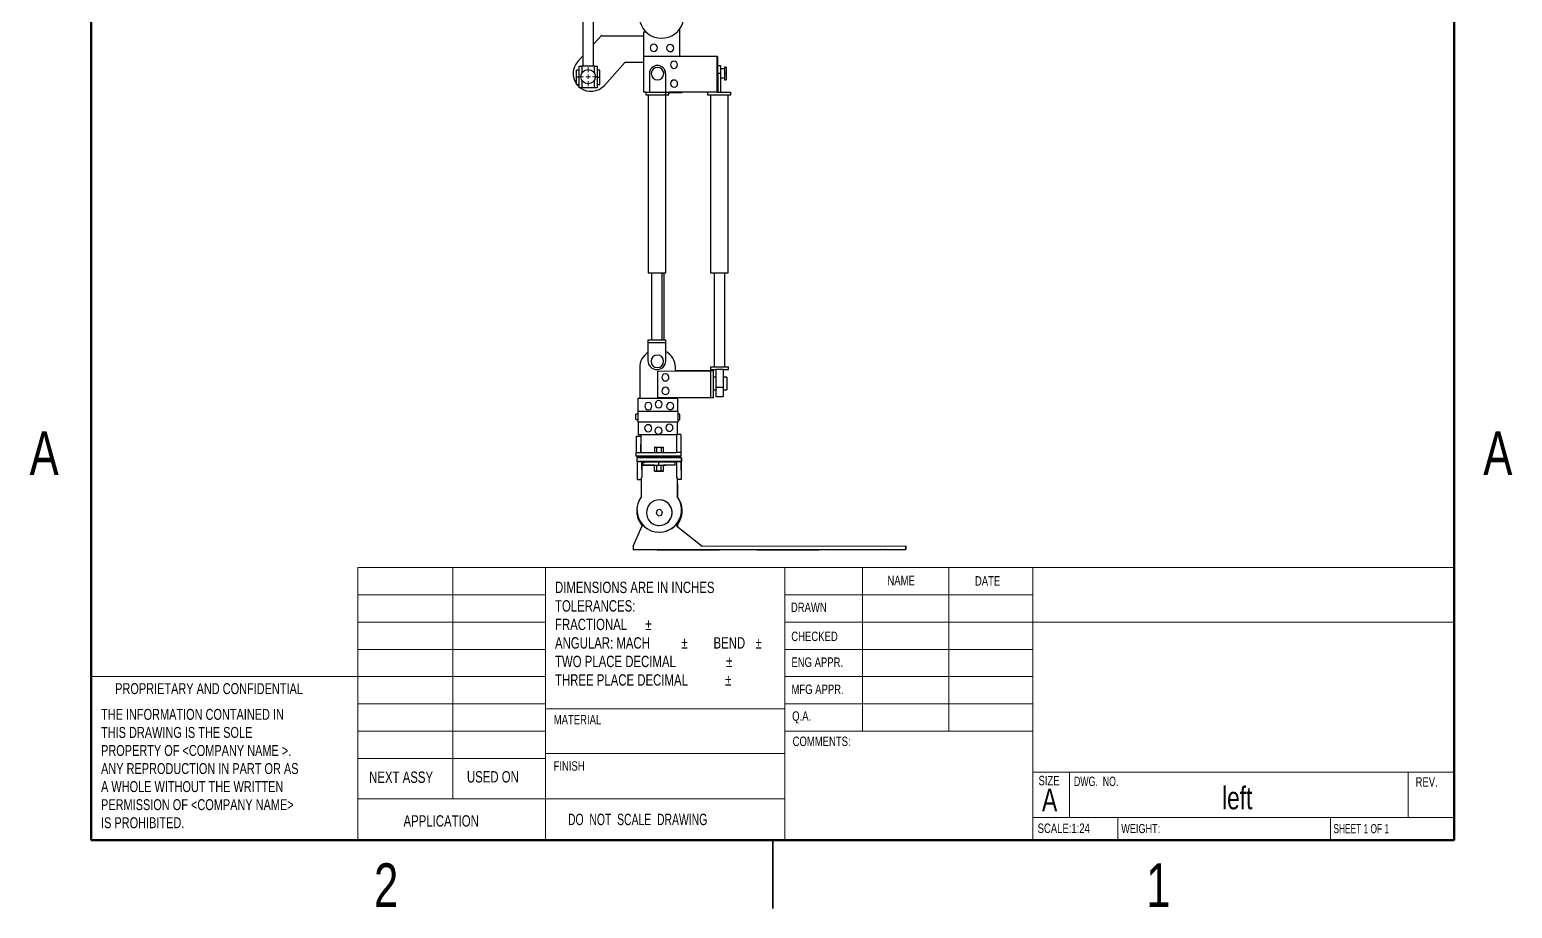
# Model space of a CAD drawing. Header units: inches. Extents: x 0.1 to 8.4, y 0.1 to 10.9.
# Drawn here: x 0.16 to 8.32, y 0.12 to 4.96 of the extents above; entities that cross this region are included whole.
import ezdxf

# ---------------------------------------------------------------- set-up
doc = ezdxf.new("R2010")
doc.units = ezdxf.units.IN
doc.header["$MEASUREMENT"] = 0
doc.styles.add('SLDTEXTSTYLE0', font='TXT', dxfattribs={"width": 0.75})
doc.styles.add('SLDTEXTSTYLE1', font='TXT', dxfattribs={"width": 0.6875})
doc.styles.add('SLDTEXTSTYLE2', font='TXT', dxfattribs={"width": 0.684783})
doc.styles.add('SLDTEXTSTYLE3', font='TXT', dxfattribs={"width": 0.694444})

# ---------------------------------------------------------------- blocks, each defined once
blk = doc.blocks.new('SW_NOTE_0')
at = {"color": 0, "linetype": 'Continuous', "lineweight": 0, "char_height": 0.06, "attachment_point": 1, "style": 'SLDTEXTSTYLE0'}
for s, insert in [('THE INFORMATION CONTAINED IN', (0, 0.0773)), ('THIS DRAWING IS THE SOLE', (0, -0.022)), ('PROPERTY OF <COMPANY NAME >.', (0, -0.1214)), ('ANY REPRODUCTION IN PART OR AS', (0, -0.2208)), ('A WHOLE WITHOUT THE WRITTEN', (0, -0.3201)), ('PERMISSION OF <COMPANY NAME>', (0, -0.4195)), ('IS PROHIBITED.', (0, -0.5189))]:
    blk.add_mtext(s, dxfattribs=dict(at, insert=insert))
blk = doc.blocks.new('SW_NOTE_1')
at = {"color": 0, "linetype": 'Continuous', "lineweight": 0, "char_height": 0.0625, "attachment_point": 1, "style": 'SLDTEXTSTYLE0'}
for s, insert in [('DIMENSIONS ARE IN INCHES', (0, 0.0806)), ('TOLERANCES:', (0, -0.0213)), ('FRACTIONAL', (0, -0.1232)), ('%%p', (0.4977, -0.1232)), ('ANGULAR: MACH', (0, -0.225)), ('%%p', (0.6956, -0.225)), ('BEND', (0.8723, -0.225)), ('%%p', (1.1037, -0.225)), ('TWO PLACE DECIMAL', (0, -0.3269)), ('%%p', (0.9418, -0.3269)), ('THREE PLACE DECIMAL', (0, -0.4288)), ('%%p', (0.9363, -0.4288))]:
    blk.add_mtext(s, dxfattribs=dict(at, insert=insert))
blk = doc.blocks.new('SW_CENTERMARKSYMBOL_7')
at = {"color": 0, "linetype": 'Continuous', "lineweight": 0}
for p, q in [((-0.025, 0), (-0.0519, 0)), ((0, 0), (-0.0125, 0)), ((0, 0.025), (0, 0.0519)), ((0, 0), (0, 0.0125)), ((0, 0), (0, -0.0125)), ((0, 0), (0.0125, 0)), ((0.025, 0), (0.0519, 0)), ((0, -0.025), (0, -0.0519))]:
    blk.add_line(p, q, dxfattribs=at)

msp = doc.modelspace()

# ---------------------------------------------------------------- linework, layer by layer
at = {"color": 7, "linetype": 'Continuous', "lineweight": 50}
for p, q in [((0.5, 0.5), (0.5, 10.5)), ((8, 10.5), (8, 0.5)), ((8, 0.5), (0.5, 0.5))]:
    msp.add_line(p, q, dxfattribs=at)
at = {"color": 7, "linetype": 'Continuous', "lineweight": 25}
for p, q in [((3.2044, 5.6211), (3.2044, 4.7584)), ((3.2634, 4.7584), (3.2634, 5.6211)), ((3.3089, 4.9293), (3.2634, 4.8795)), ((3.3089, 4.9243), (3.3089, 4.9293)), ((3.5397, 4.9243), (3.3089, 4.9243)), ((3.5397, 4.6167), (3.5397, 4.9477)), ((3.5397, 4.9477), (3.5522, 4.9477)), ((3.7366, 4.9596), (3.7366, 4.8121)), ((3.2044, 4.8149), (3.1765, 4.7844)), ((3.1852, 4.7373), (3.1705, 4.7373)), ((3.1705, 4.698), (3.1705, 4.7373)), ((3.1852, 4.7015), (3.1852, 4.7584)), ((3.1852, 4.7584), (3.2, 4.7584)), ((3.2, 4.7584), (3.2, 4.721)), ((3.2689, 4.7584), (3.2, 4.7584)), ((3.2689, 4.7187), (3.2689, 4.7584)), ((3.2689, 4.7584), (3.2837, 4.7584)), ((3.2837, 4.7584), (3.2837, 4.7015)), ((3.2984, 4.7373), (3.2837, 4.7373)), ((3.2984, 4.698), (3.2984, 4.7373)), ((3.436, 4.7794), (3.3233, 4.6532)), ((3.5397, 4.7794), (3.436, 4.7794)), ((3.5413, 4.6152), (3.5413, 4.8121)), ((3.9434, 4.8121), (3.5413, 4.8121)), ((3.6158, 4.7624), (3.6156, 4.7624)), ((3.9434, 4.6152), (3.9434, 4.8121)), ((3.9453, 4.8121), (3.9434, 4.8121)), ((3.9453, 4.6152), (3.9453, 4.8121)), ((3.9453, 4.8121), (3.9461, 4.8121)), ((3.9478, 4.7433), (3.9453, 4.7433)), ((3.9461, 4.8121), (3.9461, 4.7433)), ((3.9478, 4.7629), (3.9625, 4.7629)), ((3.9478, 4.7197), (3.9478, 4.7629)), ((3.9625, 4.7629), (3.9625, 4.7197)), ((3.9847, 4.7433), (3.9625, 4.7433)), ((3.9945, 4.7532), (3.9847, 4.7532)), ((3.9847, 4.7532), (3.9847, 4.7187)), ((3.9945, 4.7532), (3.9945, 4.7187)), ((3.1705, 4.6586), (3.1705, 4.698)), ((3.1852, 4.698), (3.1705, 4.698)), ((3.1705, 4.6586), (3.1852, 4.6586)), ((3.1852, 4.698), (3.1852, 4.7015)), ((3.1852, 4.6945), (3.1852, 4.698)), ((3.1852, 4.6403), (3.1852, 4.6945)), ((3.2, 4.6806), (3.2, 4.6403)), ((3.2689, 4.6403), (3.2689, 4.6829)), ((3.2837, 4.698), (3.2837, 4.7015)), ((3.2837, 4.698), (3.2984, 4.698)), ((3.2837, 4.6945), (3.2837, 4.698)), ((3.2837, 4.6945), (3.2837, 4.6403)), ((3.2837, 4.6586), (3.2984, 4.6586)), ((3.2984, 4.6586), (3.2984, 4.698)), ((3.5713, 4.7189), (3.5713, 4.6152)), ((3.6599, 4.7189), (3.6599, 4.6152)), ((3.6601, 4.7189), (3.6599, 4.7189)), ((3.6601, 4.7189), (3.6601, 4.6152)), ((3.9453, 4.6941), (3.9478, 4.6941)), ((3.9461, 4.6941), (3.9461, 4.6152)), ((3.9478, 4.7197), (3.9478, 4.6152)), ((3.9478, 4.7197), (3.9625, 4.7197)), ((3.9625, 4.7197), (3.9625, 4.6152)), ((3.9625, 4.6941), (3.9847, 4.6941)), ((3.9847, 4.7187), (3.9847, 4.6843)), ((3.9945, 4.7187), (3.9847, 4.7187)), ((3.9847, 4.6843), (3.9945, 4.6843)), ((3.9945, 4.7187), (3.9945, 4.6843)), ((3.2, 4.6403), (3.1852, 4.6403)), ((3.2689, 4.6403), (3.2, 4.6403)), ((3.2837, 4.6403), (3.2689, 4.6403)), ((3.5413, 4.6167), (3.5397, 4.6167)), ((3.5508, 4.6152), (3.5413, 4.6152)), ((3.5508, 4.6152), (3.5508, 4.6005)), ((3.5508, 4.6152), (3.6608, 4.6152)), ((3.5508, 4.6005), (3.5704, 4.6005)), ((3.5638, 4.6005), (3.5638, 3.6211)), ((3.5704, 4.6005), (3.6608, 4.6005)), ((3.6608, 4.6005), (3.6608, 4.6152)), ((3.6608, 4.6152), (3.6788, 4.6152)), ((3.6608, 4.6005), (3.6788, 4.6005)), ((3.6622, 3.6211), (3.6622, 4.6005)), ((3.6788, 4.6005), (3.6788, 4.6152)), ((3.9434, 4.6152), (3.6788, 4.6152)), ((3.6788, 4.6142), (3.7118, 4.6142)), ((3.7118, 4.6142), (3.7511, 4.6142)), ((3.7511, 4.6142), (3.7511, 4.6152)), ((3.7511, 4.6152), (3.7511, 4.6142)), ((3.891, 4.6152), (3.891, 4.6005)), ((3.891, 4.6005), (3.9549, 4.6005)), ((3.9071, 4.6005), (3.9071, 3.6211)), ((3.9453, 4.6152), (3.9434, 4.6152)), ((3.9453, 4.6152), (4.0189, 4.6152)), ((3.9549, 4.6005), (4.0189, 4.6005)), ((4.0055, 3.6211), (4.0055, 4.6005)), ((4.0189, 4.6005), (4.0189, 4.6152)), ((3.5638, 3.6211), (3.613, 3.6211)), ((3.5829, 3.6211), (3.5829, 3.2517)), ((3.613, 3.6211), (3.6622, 3.6211)), ((3.6419, 3.2517), (3.6419, 3.6211)), ((3.6522, 3.2517), (3.6522, 3.6211)), ((3.9071, 3.6211), (3.9563, 3.6211)), ((3.9274, 3.6211), (3.9274, 3.104)), ((3.9563, 3.6211), (4.0055, 3.6211)), ((3.9864, 3.104), (3.9864, 3.6211)), ((3.5632, 3.2517), (3.5632, 3.2369)), ((3.6616, 3.2517), (3.5632, 3.2517)), ((3.5632, 3.2369), (3.5632, 3.1385)), ((3.5673, 3.2369), (3.5632, 3.2369)), ((3.6575, 3.2369), (3.5673, 3.2369)), ((3.6616, 3.2369), (3.6575, 3.2369)), ((3.6616, 3.2369), (3.6616, 3.2517)), ((3.6616, 3.137), (3.6616, 3.2369)), ((3.7148, 3.0811), (3.7148, 3.1018)), ((3.9077, 3.104), (3.9077, 3.0893)), ((3.9077, 3.104), (4.0061, 3.104)), ((4.0061, 3.0893), (4.0061, 3.104)), ((3.5179, 3.1006), (3.5179, 2.9329)), ((3.617, 3.0809), (3.9091, 3.0816)), ((3.617, 2.934), (3.617, 3.0809)), ((3.7438, 3.083), (3.7148, 3.083)), ((3.7438, 3.083), (3.7438, 3.0812)), ((3.9101, 3.083), (3.7438, 3.083)), ((3.9077, 3.0893), (3.9372, 3.0893)), ((3.9239, 3.0822), (3.9091, 3.0822)), ((3.9091, 2.9345), (3.9091, 3.0822)), ((3.9101, 3.083), (3.9101, 3.0822)), ((3.9237, 3.083), (3.9101, 3.083)), ((3.9237, 3.083), (3.9237, 3.0822)), ((3.9239, 2.9345), (3.9239, 3.0822)), ((3.9372, 3.047), (3.9239, 3.047)), ((3.9372, 3.0893), (3.9372, 2.9908)), ((3.9569, 3.0893), (3.9372, 3.0893)), ((3.9766, 3.0893), (3.9569, 3.0893)), ((3.9766, 3.0893), (4.0061, 3.0893)), ((3.9766, 3.0893), (3.9766, 2.9908)), ((3.9977, 3.047), (3.9766, 3.047)), ((3.9977, 3.047), (3.9977, 3.0125)), ((3.9239, 2.9781), (3.9372, 2.9781)), ((3.9766, 2.9908), (3.9372, 2.9908)), ((3.9372, 2.9908), (3.9372, 2.9416)), ((3.9372, 2.9416), (3.9766, 2.9416)), ((3.9766, 2.9908), (3.9766, 2.9416)), ((3.9766, 2.9781), (3.9977, 2.9781)), ((3.9977, 3.0125), (3.9977, 2.9781)), ((3.5092, 2.8591), (3.5072, 2.8591)), ((3.5072, 2.8591), (3.5072, 2.8002)), ((3.5092, 2.9329), (3.7258, 2.9329)), ((3.5092, 2.8591), (3.5092, 2.9329)), ((3.7258, 2.8591), (3.5092, 2.8591)), ((3.9126, 2.934), (3.617, 2.934)), ((3.7148, 2.9329), (3.7148, 2.934)), ((3.7258, 2.9329), (3.7258, 2.8591)), ((3.7286, 2.8591), (3.7258, 2.8591)), ((3.7286, 2.8591), (3.7286, 2.8002)), ((3.9239, 2.9345), (3.9091, 2.9345)), ((3.9126, 2.9345), (3.9126, 2.934)), ((3.4973, 2.8151), (3.4973, 2.8447)), ((3.5072, 2.8447), (3.4973, 2.8447)), ((3.4973, 2.8151), (3.5072, 2.8151)), ((3.5099, 2.8002), (3.5072, 2.8002)), ((3.7264, 2.8002), (3.5099, 2.8002)), ((3.5099, 2.8002), (3.5099, 2.7317)), ((3.7286, 2.8002), (3.7264, 2.8002)), ((3.7264, 2.7317), (3.7264, 2.8002)), ((3.7385, 2.8431), (3.7286, 2.8431)), ((3.7286, 2.8136), (3.7385, 2.8136)), ((3.7385, 2.8136), (3.7385, 2.8431)), ((3.4989, 2.7235), (3.4981, 2.6331)), ((3.4989, 2.7235), (3.5235, 2.7235)), ((3.5099, 2.7317), (3.7264, 2.7317)), ((3.5235, 2.7235), (3.5227, 2.6331)), ((3.5235, 2.7317), (3.5235, 2.7235)), ((3.5235, 2.7235), (3.5236, 2.6331)), ((3.7203, 2.7238), (3.7195, 2.6333)), ((3.7203, 2.7317), (3.7203, 2.7238)), ((3.7204, 2.7316), (3.7203, 2.7238)), ((3.7204, 2.7317), (3.7204, 2.7316)), ((3.745, 2.7316), (3.7204, 2.7316)), ((3.745, 2.7316), (3.7441, 2.6334)), ((3.745, 2.7316), (3.7451, 2.6334)), ((3.4981, 2.6331), (3.4992, 2.6331)), ((3.4991, 2.6329), (3.4981, 2.6331)), ((3.4991, 2.6329), (3.4992, 2.6329)), ((3.4993, 2.6134), (3.4992, 2.6331)), ((3.4992, 2.6331), (3.5227, 2.6331)), ((3.4993, 2.6134), (3.7453, 2.6137)), ((3.5002, 2.6133), (3.4993, 2.6134)), ((3.553, 2.6133), (3.5002, 2.6133)), ((3.5227, 2.6331), (3.7195, 2.6333)), ((3.553, 2.6134), (3.553, 2.6036)), ((3.5985, 2.6627), (3.5986, 2.6332)), ((3.5985, 2.6627), (3.6108, 2.6627)), ((3.6108, 2.6627), (3.6108, 2.6332)), ((3.6108, 2.6627), (3.6354, 2.6627)), ((3.6354, 2.6627), (3.6354, 2.6332)), ((3.6354, 2.6627), (3.6478, 2.6627)), ((3.6478, 2.6627), (3.6478, 2.6332)), ((3.6957, 2.6038), (3.6957, 2.6136)), ((3.7463, 2.6135), (3.6957, 2.6135)), ((3.7441, 2.6334), (3.7195, 2.6333)), ((3.7441, 2.6334), (3.7453, 2.6334)), ((3.7453, 2.6137), (3.7453, 2.6334)), ((3.7453, 2.6334), (3.7463, 2.6332)), ((3.7453, 2.6137), (3.7463, 2.6135)), ((3.7463, 2.6135), (3.7463, 2.6332)), ((3.7475, 2.6038), (3.5014, 2.6036)), ((3.5014, 2.6036), (3.5014, 2.5839)), ((3.7475, 2.5841), (3.5014, 2.5839)), ((3.5014, 2.5839), (3.5024, 2.5837)), ((3.5024, 2.5837), (3.527, 2.5838)), ((3.5037, 2.5833), (3.5048, 2.4847)), ((3.5037, 2.5833), (3.5283, 2.5833)), ((3.527, 2.5838), (3.553, 2.5838)), ((3.527, 2.5833), (3.527, 2.5838)), ((3.5283, 2.5833), (3.5293, 2.4947)), ((3.5292, 2.5832), (3.5283, 2.5833)), ((3.5292, 2.5832), (3.5293, 2.4947)), ((3.5352, 2.5789), (3.5352, 2.5642)), ((3.553, 2.5839), (3.553, 2.579)), ((3.5988, 2.5642), (3.6116, 2.5643)), ((3.5988, 2.5298), (3.5988, 2.5642)), ((3.5988, 2.5298), (3.6117, 2.5298)), ((3.6107, 2.5298), (3.5988, 2.5298)), ((3.6354, 2.5298), (3.6107, 2.5298)), ((3.6116, 2.5643), (3.6364, 2.5643)), ((3.6117, 2.5298), (3.6116, 2.5643)), ((3.6117, 2.5298), (3.6364, 2.5298)), ((3.6235, 2.5643), (3.6235, 2.5791)), ((3.6483, 2.5298), (3.6354, 2.5298)), ((3.6364, 2.5643), (3.6482, 2.5643)), ((3.6364, 2.5298), (3.6364, 2.5643)), ((3.6364, 2.5298), (3.6483, 2.5298)), ((3.6483, 2.5298), (3.6482, 2.5643)), ((3.6957, 2.5791), (3.6957, 2.584)), ((3.6957, 2.584), (3.7238, 2.584)), ((3.7124, 2.5644), (3.7124, 2.5791)), ((3.7202, 2.5835), (3.7212, 2.495)), ((3.7449, 2.5835), (3.7202, 2.5835)), ((3.7238, 2.584), (3.7239, 2.584)), ((3.7238, 2.584), (3.7238, 2.5835)), ((3.7239, 2.584), (3.7485, 2.584)), ((3.7239, 2.584), (3.7239, 2.5835)), ((3.7449, 2.5835), (3.7459, 2.485)), ((3.7458, 2.5834), (3.7449, 2.5835)), ((3.7458, 2.5834), (3.7459, 2.485)), ((3.7475, 2.6038), (3.7475, 2.5841)), ((3.7484, 2.6037), (3.7475, 2.6038)), ((3.7485, 2.584), (3.7475, 2.5841)), ((3.7485, 2.584), (3.7484, 2.6037)), ((3.5048, 2.4847), (3.5271, 2.4847)), ((3.5271, 2.4947), (3.5293, 2.4947)), ((3.5272, 2.3915), (3.5271, 2.4947)), ((3.7212, 2.495), (3.7239, 2.495)), ((3.7239, 2.495), (3.724, 2.4871)), ((3.7239, 2.495), (3.7241, 2.3911)), ((3.724, 2.4871), (3.7241, 2.3911)), ((3.7459, 2.485), (3.724, 2.4849)), ((3.7279, 2.4616), (3.7241, 2.4616)), ((3.728, 2.3856), (3.7279, 2.4616)), ((3.728, 2.4616), (3.7279, 2.4616)), ((3.7281, 2.3855), (3.728, 2.4616)), ((3.6355, 2.372), (3.6355, 2.372)), ((3.7241, 2.3911), (3.7241, 2.3911)), ((3.6138, 2.3149), (3.6085, 2.2982)), ((3.6085, 2.2982), (3.6204, 2.2852)), ((3.631, 2.3187), (3.6138, 2.3149)), ((3.6204, 2.2852), (3.6376, 2.289)), ((3.6204, 2.2852), (3.6376, 2.289)), ((3.6204, 2.2852), (3.6204, 2.2852)), ((3.6429, 2.3058), (3.631, 2.3187)), ((3.631, 2.3187), (3.631, 2.3187)), ((3.6429, 2.3058), (3.631, 2.3187)), ((3.6376, 2.289), (3.6429, 2.3058)), ((3.6376, 2.289), (3.6429, 2.3058)), ((3.6376, 2.289), (3.6376, 2.289)), ((3.6429, 2.3058), (3.6429, 2.3058)), ((3.4824, 2.1173), (3.5321, 2.2299)), ((3.5313, 2.2308), (3.5313, 2.2282)), ((3.6159, 2.2319), (3.616, 2.2319)), ((3.616, 2.2319), (3.6258, 2.2312)), ((3.6258, 2.2312), (3.6258, 2.2312)), ((3.7205, 2.2296), (3.862, 2.1177)), ((3.7205, 2.2296), (3.7206, 2.2296)), ((3.7206, 2.2296), (3.862, 2.1177)), ((3.7283, 2.2235), (3.7282, 2.2392)), ((3.7282, 2.2236), (3.7282, 2.2391)), ((3.6085, 2.1956), (3.6086, 2.1956)), ((3.481, 2.1141), (3.4812, 2.1144)), ((3.481, 2.1141), (3.4812, 2.1141)), ((3.481, 2.1141), (3.4811, 2.1141)), ((3.4811, 2.1141), (3.4812, 2.1141)), ((3.4812, 2.1173), (3.4812, 2.1144)), ((3.4812, 2.1173), (3.4824, 2.1173)), ((3.4812, 2.1141), (3.4812, 2.0973)), ((3.4812, 2.0973), (4.9806, 2.099)), ((3.4835, 2.0969), (3.4812, 2.0973)), ((4.9829, 2.0986), (3.4835, 2.0969)), ((3.7442, 2.0974), (3.6123, 2.0974)), ((3.6137, 2.0972), (3.6123, 2.0974)), ((3.6137, 2.0972), (3.7442, 2.0974)), ((3.6137, 2.0972), (3.6137, 2.0974)), ((3.9561, 2.0978), (3.6202, 2.0974)), ((3.6202, 2.0974), (3.7887, 2.0975)), ((3.9714, 2.0975), (3.6356, 2.0972)), ((3.803, 2.0974), (3.6356, 2.0972)), ((3.7887, 2.0975), (3.9561, 2.0978)), ((3.7887, 2.0975), (3.7887, 2.0976)), ((3.9714, 2.0975), (3.803, 2.0974)), ((4.0384, 2.0978), (3.8145, 2.0975)), ((4.0398, 2.0976), (3.8145, 2.0975)), ((3.862, 2.1177), (4.9805, 2.1189)), ((4.0398, 2.0976), (4.0384, 2.0978)), ((4.4555, 2.0982), (4.1441, 2.0979)), ((4.1454, 2.0978), (4.1441, 2.0979)), ((4.4555, 2.0982), (4.1454, 2.0978)), ((4.1454, 2.0978), (4.1454, 2.0979)), ((4.8448, 2.0988), (4.1627, 2.098)), ((4.1627, 2.098), (4.5044, 2.0983)), ((4.8515, 2.0985), (4.1694, 2.0978)), ((4.5098, 2.0982), (4.1694, 2.0978)), ((4.5044, 2.0983), (4.8448, 2.0988)), ((4.5044, 2.0983), (4.5044, 2.0984)), ((4.8515, 2.0985), (4.5098, 2.0982)), ((4.5574, 2.0983), (4.8676, 2.0988)), ((4.8689, 2.0986), (4.5574, 2.0983)), ((4.8689, 2.0986), (4.8676, 2.0988)), ((4.9805, 2.1189), (4.9806, 2.099)), ((4.9805, 2.1189), (4.9829, 2.1186)), ((4.9806, 2.099), (4.9829, 2.0986)), ((4.9829, 2.1186), (4.9829, 2.0986)), ((4.25, 0.125), (4.25, 0.5)), ((4.25, 0.5), (4.25, 0.125))]:
    msp.add_line(p, q, dxfattribs=at)
at = {"color": 8, "linetype": 'Continuous', "lineweight": 25}
for p, q in [((3.6241, 2.6037), (3.6241, 2.6135)), ((3.6241, 2.5791), (3.6241, 2.584))]:
    msp.add_line(p, q, dxfattribs=at)
at = {"color": 7, "linetype": 'Continuous', "lineweight": 18}
for p, q in [((1.9675, 0.5), (1.9675, 2)), ((1.9675, 2), (3, 2)), ((2.4892, 2), (2.4892, 0.7274)), ((3, 0.5), (3, 2)), ((3, 2), (8, 2)), ((4.317, 2), (4.317, 0.5)), ((4.7435, 2), (4.7435, 1.1)), ((5.2195, 2), (5.2195, 1.1)), ((5.6816, 2), (5.6816, 0.5)), ((1.9675, 1.85), (3, 1.85)), ((4.317, 1.85), (5.6816, 1.85)), ((1.9675, 1.7), (3, 1.7)), ((4.317, 1.7), (8, 1.7)), ((1.9675, 1.55), (3, 1.55)), ((4.317, 1.55), (5.6816, 1.55)), ((1.9675, 1.4), (0.5, 1.4)), ((1.9675, 1.4), (3, 1.4)), ((4.317, 1.4), (5.6816, 1.4)), ((1.9675, 1.25), (3, 1.25)), ((4.317, 1.25), (5.6816, 1.25)), ((4.317, 1.2226), (3, 1.2226)), ((1.9675, 1.1), (3, 1.1)), ((4.317, 1.1), (5.6816, 1.1)), ((1.9675, 0.95), (3, 0.95)), ((3, 0.9774), (4.317, 0.9774)), ((5.6816, 0.875), (8, 0.875)), ((5.8824, 0.875), (5.8824, 0.625)), ((7.7468, 0.875), (7.7468, 0.625)), ((3, 0.7274), (1.9675, 0.7274)), ((3, 0.7274), (4.317, 0.7274)), ((5.6816, 0.625), (8, 0.625)), ((6.1492, 0.625), (6.1492, 0.5)), ((7.3186, 0.625), (7.3186, 0.5))]:
    msp.add_line(p, q, dxfattribs=at)
at = {"color": 7, "linetype": 'Continuous', "lineweight": 25, "flags": 128}
for points in [[(3.172, 4.6586), (3.1795, 4.65), (3.1852, 4.6446)], [(3.5988, 2.5642), (3.5873, 2.5642), (3.5762, 2.5642), (3.5661, 2.5642), (3.5571, 2.5642), (3.5495, 2.5642), (3.5434, 2.5642), (3.5389, 2.5642), (3.5362, 2.5642), (3.5352, 2.5642), (3.5361, 2.5642), (3.5387, 2.5642), (3.5431, 2.5642), (3.5491, 2.5642), (3.5566, 2.5642), (3.5655, 2.5642), (3.5756, 2.5643), (3.5867, 2.5643), (3.5985, 2.5643), (3.6109, 2.5643), (3.6235, 2.5643)], [(3.6235, 2.5643), (3.6361, 2.5643), (3.6484, 2.5643), (3.6603, 2.5643), (3.6714, 2.5644), (3.6816, 2.5644), (3.6905, 2.5644), (3.6981, 2.5644), (3.7042, 2.5644), (3.7087, 2.5644), (3.7114, 2.5644), (3.7124, 2.5644), (3.7115, 2.5644), (3.7089, 2.5643), (3.7045, 2.5643), (3.6985, 2.5643), (3.691, 2.5643), (3.6821, 2.5643), (3.672, 2.5643), (3.6609, 2.5643), (3.6491, 2.5642), (3.6482, 2.5642)], [(3.6567, 2.584), (3.6529, 2.584), (3.649, 2.584), (3.6449, 2.584), (3.6409, 2.584), (3.6367, 2.584), (3.6325, 2.584), (3.6283, 2.584), (3.6241, 2.584)], [(3.6567, 2.584), (3.6663, 2.584), (3.6749, 2.584), (3.6823, 2.584), (3.6882, 2.584), (3.6926, 2.584), (3.6953, 2.584), (3.6963, 2.584), (3.6957, 2.584)]]:
    msp.add_lwpolyline(points, dxfattribs=at)
at = {"color": 7, "linetype": 'Continuous', "lineweight": 25}
msp.add_circle((3.2338, 4.7008), 0.0394, dxfattribs=at)
for centre, radius, start, end in [((3.6382, 5.0357), 0.123, 142.8968, 0), ((3.5952, 4.8596), 0.0197, 90, 270), ((3.5952, 4.8596), 0.0197, 270, 90), ((3.6859, 4.8585), 0.0197, 90, 270), ((3.6859, 4.8585), 0.0197, 270, 90), ((3.2499, 4.7188), 0.0984, 138.23155, 216.19437), ((3.6156, 4.7181), 0.0443, 1.08567, 178.91433), ((3.6158, 4.7178), 0.0344, 0, 270), ((3.6158, 4.7181), 0.0443, 1.08621, 89.99878), ((3.7066, 4.7664), 0.0197, 0, 270), ((3.7066, 4.7664), 0.0197, 270, 0), ((3.2499, 4.7188), 0.0984, 232.94607, 318.23155), ((3.6158, 4.7178), 0.0344, 270, 0), ((3.707, 4.6627), 0.0197, 0, 270), ((3.707, 4.6627), 0.0197, 270, 0), ((3.6163, 3.1006), 0.0984, 122.68577, 180), ((3.6163, 3.1006), 0.0984, 0.66432, 62.62531), ((3.6124, 3.1385), 0.0492, 180, 270), ((3.6149, 3.135), 0.0344, 270, 180), ((3.6149, 3.135), 0.0344, 180, 270), ((3.6124, 3.1385), 0.0492, 270, 358.2449), ((3.6592, 3.0462), 0.0197, 90, 180), ((3.6592, 3.0462), 0.0197, 180, 90), ((3.6598, 2.972), 0.0197, 90, 180), ((3.6598, 2.972), 0.0197, 180, 90), ((3.5655, 2.8882), 0.0197, 270, 180), ((3.5655, 2.8882), 0.0197, 180, 270), ((3.6224, 2.8987), 0.0197, 270, 180), ((3.6224, 2.8987), 0.0197, 180, 270), ((3.6857, 2.8885), 0.0197, 270, 180), ((3.6857, 2.8885), 0.0197, 180, 270), ((3.5647, 2.7665), 0.0197, 270, 180), ((3.6812, 2.7694), 0.0197, 270, 180), ((3.5647, 2.7665), 0.0197, 180, 270), ((3.6215, 2.7533), 0.0197, 270, 180), ((3.6215, 2.7533), 0.0197, 180, 270), ((3.6812, 2.7694), 0.0197, 180, 270), ((3.643, -29.7311), 32.3447, 90.03352, 90.15943), ((3.6787, -30.1288), 32.7424, 89.97017, 90.09552), ((3.6521, -40.8316), 43.4107, 90.03777, 90.15423), ((3.6425, -29.6378), 32.2218, 90.03281, 90.15919), ((3.689, -34.0793), 36.6584, 89.96339, 90.10238), ((3.6255, 2.3175), 0.123, 143.01688, 36.75636), ((3.6257, 2.302), 0.0707, 90.06495, 270.06367), ((3.6256, 2.3175), 0.123, 262.05951, 36.75592), ((3.6257, 2.302), 0.0707, 270.06493, 90.06369), ((3.6258, 2.3019), 0.0707, 270.06441, 82.0589), ((3.6264, 2.3118), 0.125, 318.86566, 29.32504), ((3.6265, 2.3118), 0.1249, 318.86551, 30.00393), ((3.6264, 2.3118), 0.125, 168.70571, 220.95237)]:
    msp.add_arc(centre, radius, start, end, dxfattribs=at)

# ---------------------------------------------------------------- block references
at = {"color": 7, "linetype": 'Continuous', "lineweight": 0}
for name, p in [('SW_CENTERMARKSYMBOL_7', (3.2338, 4.7008)), ('SW_NOTE_1', (3.0517, 1.8417)), ('SW_NOTE_0', (0.5536, 1.1449))]:
    msp.add_blockref(name, p, dxfattribs=at)

# ---------------------------------------------------------------- texts
for s, insert, char_height, attachment_point, style in [('A', (0.2404, 2.749), 0.24, 2, 'SLDTEXTSTYLE0'), ('A', (8.2404, 2.749), 0.24, 2, 'SLDTEXTSTYLE0'), ('NAME', (4.8812, 1.9548), 0.05208, 1, 'SLDTEXTSTYLE0'), ('DATE', (5.3626, 1.9528), 0.05208, 1, 'SLDTEXTSTYLE0'), ('DRAWN', (4.3498, 1.8074), 0.05208, 1, 'SLDTEXTSTYLE0'), ('CHECKED', (4.3522, 1.6476), 0.05208, 1, 'SLDTEXTSTYLE0'), ('ENG APPR.', (4.3527, 1.5052), 0.05208, 1, 'SLDTEXTSTYLE0'), ('PROPRIETARY AND CONFIDENTIAL', (0.6313, 1.3638), 0.06, 1, 'SLDTEXTSTYLE0'), ('MFG APPR.', (4.3531, 1.3563), 0.05208, 1, 'SLDTEXTSTYLE0'), ('MATERIAL', (3.0448, 1.1894), 0.05208, 1, 'SLDTEXTSTYLE0'), ('Q.A.', (4.357, 1.209), 0.05208, 1, 'SLDTEXTSTYLE0'), ('COMMENTS:', (4.3594, 1.07), 0.05208, 1, 'SLDTEXTSTYLE0'), ('FINISH', (3.0436, 0.9343), 0.05208, 1, 'SLDTEXTSTYLE0'), ('NEXT ASSY', (2.0288, 0.8778), 0.0625, 1, 'SLDTEXTSTYLE0'), ('USED ON', (2.567, 0.8799), 0.0625, 1, 'SLDTEXTSTYLE0'), ('SIZE', (5.7127, 0.8539), 0.05208, 1, 'SLDTEXTSTYLE0'), ('DWG.  NO.', (5.9076, 0.8498), 0.05208, 1, 'SLDTEXTSTYLE3'), ('REV.', (7.7876, 0.8467), 0.05208, 1, 'SLDTEXTSTYLE0'), ('A', (5.7319, 0.7843), 0.125, 1, 'SLDTEXTSTYLE0'), ('left', (6.8061, 0.7951), 0.125, 2, 'SLDTEXTSTYLE0'), ('APPLICATION', (2.218, 0.6372), 0.0625, 1, 'SLDTEXTSTYLE0'), ('DO  NOT  SCALE  DRAWING', (3.1234, 0.6454), 0.0625, 1, 'SLDTEXTSTYLE2'), ('SCALE:1:24', (5.7078, 0.5917), 0.05208, 1, 'SLDTEXTSTYLE0'), ('WEIGHT:', (6.1679, 0.589), 0.05, 1, 'SLDTEXTSTYLE0'), ('SHEET 1 OF 1', (7.3354, 0.5885), 0.05, 1, 'SLDTEXTSTYLE1'), ('2', (2.1226, 0.3726), 0.24, 2, 'SLDTEXTSTYLE0'), ('1', (6.3726, 0.3726), 0.24, 2, 'SLDTEXTSTYLE0')]:
    msp.add_mtext(s, dxfattribs=dict(at, insert=insert, char_height=char_height, attachment_point=attachment_point, style=style))

doc.saveas('drawing.dxf')
